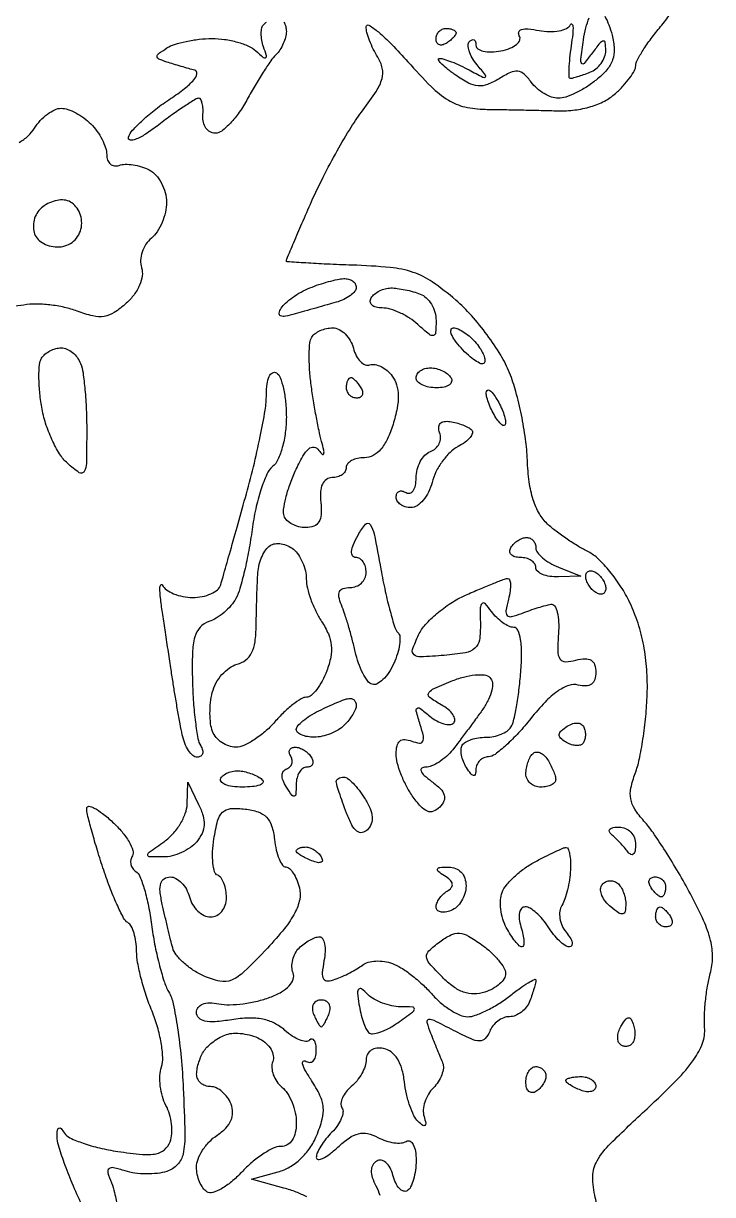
# Model space of a CAD drawing. Extents: x 0 to 102, y 0 to 135.
# Drawn here: x 90.83 to 96.67, y 30.98 to 40.9 of the extents above; entities that cross this region are included whole.
import ezdxf

# ---------------------------------------------------------------- set-up
doc = ezdxf.new("R2010")
doc.units = 0
doc.header["$MEASUREMENT"] = 0

msp = doc.modelspace()

# ---------------------------------------------------------------- linework, layer by layer
for points in [[(93.039291, 40.914093, -0.080522), (93.054745, 40.878473, -0.062242), (93.06, 40.83642, -0.065548), (93.053611, 40.787893, -0.039111), (93.03416, 40.732907, -0.038505), (93.00571, 40.680223, -0.053369), (92.972034, 40.638474, 0.043241), (92.928369, 40.586524, 0.009984), (92.864457, 40.4916, 0.010239), (92.795034, 40.378907, 0.009847), (92.729342, 40.262004, -0.029207), (92.661528, 40.151562, -0.03655), (92.585739, 40.058248, -0.039732), (92.51297, 39.992312, -0.16568), (92.457758, 39.9735, -0.12948), (92.414132, 39.98499, -0.110034), (92.378679, 40.01699, -0.096679), (92.356975, 40.064993, -0.07792), (92.35265, 40.12155, 0.029351), (92.353814, 40.178283, 0.047432), (92.347417, 40.22611, 0.062182), (92.335226, 40.259307, 0.2807), (92.318335, 40.2696, 0.140418), (92.289019, 40.261201, 0.006253), (92.199348, 40.203658, 0.010119), (92.094065, 40.131123, 0.007023), (91.977958, 40.045116, -0.017368), (91.865783, 39.965563, -0.047698), (91.780095, 39.920208, -0.149604), (91.735442, 39.915976, -0.446281), (91.721777, 39.939366, -0.108196), (91.755911, 39.99812, -0.021479), (91.842344, 40.084653, -0.021819), (91.953843, 40.178452, -0.018786), (92.07867, 40.267228, 0.019666), (92.198158, 40.352524, 0.050322), (92.27514, 40.425669, 0.117377), (92.301822, 40.477334, 0.408768), (92.284565, 40.506581, -0.004316), (92.232396, 40.521035, -0.002318), (92.168274, 40.539721, -0.002308), (92.103055, 40.559382, -0.003616), (92.047171, 40.576954, -0.022611), (91.97901, 40.602384, -0.300725), (91.964942, 40.623659, -0.240305), (91.977774, 40.648817, -0.015889), (92.047171, 40.695856, -0.065055), (92.112756, 40.726251, -0.024451), (92.210916, 40.751856, -0.02373), (92.321806, 40.769617, -0.026593), (92.42973, 40.775905, -0.036548), (92.53688, 40.768603, -0.033171), (92.645443, 40.745755, -0.034779), (92.739903, 40.711993, -0.083996), (92.801731, 40.67145, 0.010036), (92.864209, 40.61577, 0.306554), (92.883971, 40.613529, 0.359017), (92.891099, 40.630414, 0.011688), (92.86678, 40.705479, -0.040307), (92.851797, 40.762699, -0.046081), (92.847084, 40.819053, -0.051784), (92.852438, 40.866592, -0.143417), (92.868429, 40.895829, -0.058539), (92.89295, 40.915194, -0.038979)], [(95.706065, 30.837471, -0.000132), (95.67868, 30.952967, -0.058397), (95.657706, 31.13316, -0.132239), (95.693208, 31.264637, -0.067035), (95.807407, 31.411612, -0.007367), (96.117078, 31.706903, 0.011287), (96.369314, 31.951232, 0.040267), (96.51368, 32.123237, 0.066019), (96.587387, 32.262792, 0.108944), (96.605527, 32.394336, -0.029802), (96.603466, 32.495335, -0.016305), (96.612351, 32.618899, -0.0162), (96.629605, 32.744245, -0.024777), (96.653407, 32.851324, 0.065986), (96.672466, 32.990083, 0.062302), (96.655408, 33.131869, 0.045153), (96.596821, 33.30048, 0.016343), (96.484787, 33.528124, 0.010183), (96.383444, 33.709135, 0.009497), (96.272509, 33.890176, 0.009518), (96.16786, 34.047226, 0.031584), (96.090809, 34.144488, -0.039579), (96.013309, 34.245593, -0.098907), (95.97915, 34.33169, -0.097955), (95.980524, 34.424821, -0.038339), (96.017036, 34.548675, 0.039375), (96.051274, 34.665703, 0.01375), (96.082431, 34.838493, 0.013557), (96.106425, 35.031316, 0.015411), (96.118677, 35.217087, 0.026115), (96.115031, 35.429386, 0.029303), (96.088954, 35.632023, 0.030634), (96.040977, 35.821638, 0.035233), (95.971833, 35.995002, 0.030773), (95.895728, 36.13059, 0.028143), (95.801441, 36.260106, 0.029262), (95.703905, 36.366062, 0.076799), (95.619733, 36.425513, -0.021358), (95.535744, 36.471872, -0.012769), (95.439857, 36.533685, -0.012773), (95.347363, 36.600233, -0.021587), (95.273872, 36.661184, -0.081159), (95.204541, 36.74811, -0.051487), (95.152976, 36.867265, -0.042214), (95.118931, 37.018683, -0.024866), (95.102794, 37.203573, 0.024896), (95.087228, 37.381796, 0.016031), (95.052346, 37.586274, 0.016116), (95.005228, 37.784606, 0.028988), (94.952099, 37.9431, 0.041567), (94.877094, 38.092797, 0.022497), (94.761952, 38.263815, 0.022262), (94.628218, 38.428497, 0.032554), (94.495363, 38.559697, 0.027404), (94.297185, 38.713267, 0.069906), (94.135077, 38.79457, 0.058469), (93.940253, 38.835787, 0.014887), (93.617431, 38.855797, -0.003148), (93.403871, 38.864009, -0.005235), (93.224039, 38.873945, -0.001102), (93.067698, 38.884573, -0.389804), (93.060262, 38.892438, -0.103927), (93.063021, 38.906546, -0.000463), (93.123021, 39.047998, -0.002194), (93.192155, 39.208607, -0.00138), (93.274276, 39.395692, -0.013601), (93.372542, 39.602493, -0.010395), (93.490778, 39.823323, -0.010534), (93.610241, 40.025618, -0.02428), (93.710403, 40.17107, 0.017971), (93.823271, 40.330626, 0.077421), (93.871081, 40.43621, 0.124185), (93.873164, 40.524663, 0.08387), (93.834527, 40.618418, -0.025771), (93.797121, 40.68581, -0.0234), (93.765507, 40.758867, -0.024102), (93.743453, 40.826917, -0.0664), (93.7368, 40.876797, -0.587835), (93.760086, 40.889759, -0.036381), (93.840483, 40.831431, -0.024775), (93.954202, 40.72551, -0.011903), (94.089762, 40.579277, 0.015848), (94.289024, 40.3677, 0.058138), (94.433306, 40.253971, 0.08137), (94.572808, 40.196791, 0.053552), (94.745412, 40.176046, -0.001166), (94.884069, 40.173974, -0.000663), (95.051802, 40.170853, -0.000662), (95.220732, 40.167263, -0.001093), (95.363391, 40.16373, 0.037302), (95.506336, 40.170542, 0.04256), (95.640323, 40.198717, 0.046047), (95.757403, 40.246073, 0.064885), (95.849841, 40.310128, 0.023712), (95.915361, 40.375331, 0.027898), (95.970722, 40.443148, 0.028582), (96.010249, 40.504587, 0.129349), (96.021, 40.545449, -0.125866), (96.03254, 40.590566, -0.016673), (96.083128, 40.676085, -0.018464), (96.151512, 40.775095, -0.014536), (96.2325, 40.877228, 0.027345), (96.313446, 40.984858, 0.027618)], [(95.759065, 40.964679, -0.040476), (95.793579, 40.891689, -0.028729), (95.820642, 40.805226, -0.047899), (95.838579, 40.686687, -0.09893), (95.825301, 40.59431, -0.095453), (95.777058, 40.512032, -0.042399), (95.685981, 40.424526, -0.029479), (95.603228, 40.365233, -0.028188), (95.51286, 40.31511, -0.029364), (95.428126, 40.280146, -0.083351), (95.365304, 40.2696, -0.086861), (95.308471, 40.279548, -0.047899), (95.244535, 40.309828, -0.045848), (95.183698, 40.354152, -0.054589), (95.135815, 40.406546, 0.048761), (95.075739, 40.473838, 0.16074), (95.022265, 40.498089, 0.135955), (94.959166, 40.487697, 0.031202), (94.863278, 40.435827, -0.045618), (94.764598, 40.386064, -0.116106), (94.685748, 40.374572, -0.10149), (94.603552, 40.398987, -0.030006), (94.491115, 40.468081, -0.01469), (94.418906, 40.521887, -0.035187), (94.369621, 40.566899, -0.084907), (94.350184, 40.595871, -0.543812), (94.358038, 40.608, -0.078678), (94.394903, 40.602163, -0.014773), (94.459416, 40.57908, -0.015475), (94.533875, 40.547239, -0.01362), (94.609512, 40.509549, 0.003438), (94.726176, 40.44842, 0.271532), (94.746123, 40.449508, 0.439311), (94.748553, 40.464741, 0.005023), (94.676494, 40.553894, -0.039251), (94.635382, 40.612549, -0.055434), (94.609261, 40.67071, -0.069875), (94.600726, 40.71989, -0.207325), (94.613044, 40.751044, -0.095366), (94.633775, 40.765083, -0.240877), (94.651433, 40.763886, -0.194277), (94.663506, 40.747893, -0.065804), (94.6674, 40.718432, 0.250833), (94.683515, 40.688329, 0.092594), (94.729238, 40.668831, 0.063651), (94.797259, 40.662605, 0.038279), (94.877914, 40.671706, 0.043093), (94.955, 40.693457, 0.080635), (95.01103, 40.725691, 0.130368), (95.037911, 40.762673, 0.234891), (95.03454, 40.79914, -0.223117), (95.030859, 40.831141, -0.25105), (95.053231, 40.852165, -0.089239), (95.110626, 40.857022, -0.023827), (95.201775, 40.844062, 0.04194), (95.289793, 40.834781, 0.052669), (95.371479, 40.841661, 0.062267), (95.435488, 40.862421, 0.170289), (95.468979, 40.895246, -0.486771), (95.481121, 40.897792, -0.214069), (95.489476, 40.880481, -0.033647), (95.486847, 40.813723, -0.010363), (95.474045, 40.71375, 0.011119), (95.460706, 40.608316, 0.01886), (95.45485, 40.519567, 0.013677), (95.454793, 40.450002, 0.406466), (95.466296, 40.4388, 0.066619), (95.486291, 40.441476, 0.008023), (95.529099, 40.453884, 0.009429), (95.579705, 40.470488, 0.007629), (95.633381, 40.490151, 0.079605), (95.684537, 40.519801, 0.065434), (95.727891, 40.565786, 0.066631), (95.757203, 40.620449, 0.090029), (95.7672, 40.675521, 0.030828), (95.763082, 40.742254, 0.434284), (95.745694, 40.754881, 0.178972), (95.717185, 40.737578, 0.009932), (95.653035, 40.65341, -0.012432), (95.584653, 40.564611, -0.503309), (95.563605, 40.565515, -0.182809), (95.555422, 40.599889, -0.004452), (95.578037, 40.76414, -0.025348), (95.59838, 40.866373, -0.038026), (95.627256, 40.95261, -0.043159)], [(90.796364, 39.896302, 0.052323), (90.871235, 39.95107, 0.069222), (90.925367, 40.0158, -0.046473), (90.974689, 40.080529, -0.045965), (91.035285, 40.135297, -0.049869), (91.097532, 40.172899, -0.111395), (91.151174, 40.185, -0.083932), (91.206688, 40.175615, -0.0372), (91.275075, 40.145948, -0.035469), (91.34452, 40.102932, -0.039998), (91.404257, 40.052057, -0.042341), (91.455133, 39.991749, -0.036215), (91.498148, 39.920594, -0.037812), (91.527748, 39.849744, -0.080212), (91.5372, 39.791207, 0.086737), (91.545232, 39.745253, 0.130651), (91.568264, 39.712011, 0.145661), (91.602682, 39.696815, 0.118237), (91.64295, 39.701218, -0.083996), (91.69407, 39.710346, -0.039666), (91.761126, 39.70563, -0.037846), (91.832292, 39.689331, -0.043585), (91.89675, 39.662992, -0.091732), (91.953397, 39.61921, -0.058803), (92.00131, 39.551004, -0.056588), (92.033787, 39.47013, -0.067303), (92.0448, 39.388682, -0.056553), (92.035301, 39.304963, -0.043416), (92.006962, 39.217326, -0.044523), (91.965332, 39.138997, -0.075285), (91.91599, 39.083615, 0.075709), (91.870136, 39.03206, 0.063527), (91.838356, 38.96609, 0.065355), (91.824828, 38.896321, 0.092344), (91.832586, 38.83365, -0.113482), (91.838121, 38.765741, -0.065278), (91.815718, 38.686349, -0.057756), (91.769245, 38.605331, -0.049806), (91.703357, 38.532547, -0.040226), (91.601775, 38.454493, -0.104332), (91.516039, 38.421551, -0.097703), (91.42085, 38.424967, -0.03258), (91.28687, 38.465794, 0.036103), (91.17899, 38.49784, 0.025786), (91.054701, 38.518538, 0.026182), (90.933541, 38.52595, 0.049448), (90.836131, 38.517153, -0.059716), (90.731862, 38.509885, -0.092334)], [(91.326526, 30.89175, -0.009906), (91.245896, 31.074322, -0.012017), (91.177876, 31.24864, -0.010654), (91.127595, 31.397034, -0.077424), (91.116322, 31.4712, -0.025836), (91.119322, 31.525335, -0.261816), (91.131932, 31.54303, -0.337816), (91.150518, 31.539029, -0.034878), (91.178945, 31.500644, 0.143632), (91.226284, 31.459314, 0.0251), (91.337348, 31.414663, 0.025442), (91.477105, 31.374295, 0.020408), (91.630906, 31.344795, 0.013699), (91.839576, 31.319358, 0.069496), (91.956331, 31.3246, 0.135772), (92.027622, 31.359348, 0.120825), (92.074752, 31.427229, 0.076989), (92.089012, 31.493245, 0.043116), (92.08678, 31.57553, 0.041778), (92.069876, 31.660309, 0.05282), (92.03981, 31.734324, -0.054436), (92.00947, 31.809708, -0.039281), (91.991863, 31.89869, -0.039886), (91.988583, 31.987078, -0.066271), (92.001543, 32.060386, 0.089371), (92.01227, 32.143032, 0.029599), (91.998989, 32.265079, 0.028384), (91.967888, 32.401396, 0.028685), (91.92163, 32.532822, -0.019402), (91.871621, 32.666909, -0.01672), (91.829373, 32.811251, -0.017042), (91.799889, 32.944839, -0.045818), (91.791, 33.041639, 0.03494), (91.78551, 33.120106, 0.039647), (91.769133, 33.193702, 0.043444), (91.745212, 33.252726, 0.137187), (91.716558, 33.283822, -0.135383), (91.680558, 33.322613, -0.013032), (91.623723, 33.439405, -0.015827), (91.562984, 33.585016, -0.011856), (91.505058, 33.748861, -0.005575), (91.45257, 33.915605, -0.00718), (91.408261, 34.07001, -0.005626), (91.374556, 34.199925, -0.060722), (91.368, 34.253707, -0.452899), (91.386037, 34.269534, -0.090542), (91.432382, 34.254646, -0.044146), (91.502964, 34.208436, -0.019879), (91.587173, 34.136398, -0.030208), (91.667357, 34.052538, -0.043096), (91.72688, 33.968534, -0.050689), (91.760164, 33.895773, -0.223963), (91.754993, 33.850183, 0.096577), (91.741576, 33.814648, 0.097332), (91.742546, 33.776778, 0.098502), (91.757712, 33.74245, 0.101555), (91.784732, 33.716974, -0.163278), (91.819209, 33.675498, -0.020811), (91.857138, 33.564114, -0.022593), (91.891691, 33.423779, -0.017025), (91.917347, 33.266978, 0.015661), (91.943955, 33.101532, 0.014851), (91.981257, 32.935096, 0.014986), (92.023018, 32.789952, 0.049438), (92.062562, 32.698699, -0.076532), (92.100765, 32.595626, -0.013009), (92.137594, 32.388729, -0.013937), (92.168001, 32.141293, -0.012011), (92.186424, 31.879961, -0.006155), (92.199581, 31.493712, -0.054646), (92.184729, 31.324305, -0.141606), (92.137199, 31.232553, -0.126711), (92.046098, 31.175512, -0.049737), (91.967592, 31.158948, -0.029734), (91.872222, 31.154262, -0.029555), (91.775733, 31.160974, -0.044727), (91.693602, 31.179162, 0.019545), (91.594194, 31.206486, 0.239495), (91.557087, 31.197367, 0.294767), (91.547291, 31.164103, 0.027117), (91.577464, 31.079113, -0.04364), (91.604135, 30.99531, -0.013581), (91.629589, 30.865576, -0.013462)], [(93.233033, 30.958528, 0.034977), (93.144166, 30.999881, 0.024256), (93.03885, 31.034444), (92.7639, 31.110125), (92.989335, 31.171123, 0.067742), (93.088529, 31.213006, 0.054677), (93.181101, 31.282515, 0.052773), (93.259458, 31.3733, 0.053527), (93.316642, 31.478061, 0.032377), (93.363923, 31.617019, 0.08939), (93.372661, 31.719645, 0.089457), (93.345019, 31.818819, 0.032458), (93.272782, 31.946417, -0.015899), (93.222681, 32.028457, -0.052215), (93.197287, 32.086546, -0.261722), (93.201791, 32.108297, -0.367361), (93.220425, 32.111123, 0.126421), (93.257214, 32.09966, 0.204777), (93.287483, 32.110826, 0.145369), (93.307373, 32.145188, 0.059065), (93.3138, 32.199407, 0.037135), (93.309912, 32.251686, 0.104319), (93.297178, 32.285893, 0.241534), (93.278491, 32.296907, 0.21418), (93.257215, 32.288815, -0.223945), (93.224519, 32.277073, -0.069261), (93.172308, 32.289526, -0.054043), (93.110357, 32.321812, -0.036807), (93.047629, 32.370695, 0.066863), (92.96022, 32.430757, 0.067935), (92.860524, 32.465222, 0.057754), (92.741784, 32.474957, 0.031836), (92.596614, 32.460799, -0.019739), (92.456956, 32.44376, -0.071472), (92.367817, 32.449184, -0.145257), (92.317943, 32.475912, -0.200194), (92.2986, 32.522287, -0.159287), (92.312518, 32.564868, -0.143786), (92.349428, 32.593122, -0.095861), (92.409487, 32.60384, -0.043612), (92.489174, 32.595706, 0.05308), (92.579406, 32.588216, 0.026002), (92.694568, 32.596896, 0.025458), (92.814531, 32.618493, 0.033585), (92.920774, 32.650914, 0.03752), (93.018241, 32.6966, 0.07454), (93.08536, 32.748922, 0.108595), (93.118572, 32.803889, 0.175153), (93.117511, 32.857967, -0.08818), (93.107638, 32.909167, -0.062777), (93.114112, 32.967358, -0.061517), (93.135144, 33.023396, -0.07601), (93.168131, 33.068291, -0.036456), (93.210171, 33.10461, -0.034145), (93.257939, 33.13532, -0.035985), (93.304168, 33.156588, -0.090051), (93.340582, 33.1632, -0.266848), (93.367277, 33.147861, -0.085347), (93.383904, 33.103341, -0.058953), (93.388478, 33.037511, -0.035137), (93.379171, 32.959424, 0.024459), (93.364795, 32.857392, 0.161894), (93.376366, 32.807957, 0.277572), (93.410634, 32.790188, 0.069337), (93.475058, 32.803356, 0.021322), (93.533623, 32.826932, 0.014487), (93.598204, 32.858473, 0.014618), (93.658883, 32.892616, 0.028208), (93.704927, 32.923992, -0.098453), (93.752869, 32.947643, -0.051901), (93.81868, 32.958149, -0.048798), (93.890946, 32.955046, -0.053966), (93.958727, 32.937864, -0.052984), (94.031706, 32.901528, -0.022397), (94.121354, 32.838521, -0.021858), (94.211936, 32.762052, -0.026637), (94.289393, 32.682604, 0.03492), (94.365056, 32.607524, 0.035347), (94.45014, 32.544035, 0.03766), (94.531881, 32.499898, 0.105343), (94.595234, 32.4864, 0.0872), (94.661736, 32.498087, 0.027202), (94.755314, 32.537906, 0.026265), (94.856913, 32.594632, 0.026201), (94.952091, 32.66174, -0.010827), (95.037641, 32.726085, -0.02064), (95.10952, 32.773378, -0.021066), (95.163466, 32.802746, -0.555168), (95.175, 32.79556, -0.061251), (95.172074, 32.771763, -0.010051), (95.159916, 32.726926, -0.010928), (95.143309, 32.674497, -0.00945), (95.123649, 32.620219, -0.072062), (95.095014, 32.569061, -0.063846), (95.051984, 32.525709, -0.066857), (95.001698, 32.496375, -0.098964), (94.951794, 32.4864, 0.093036), (94.902147, 32.477082, 0.066784), (94.852619, 32.449738, 0.064947), (94.810713, 32.409304, 0.07694), (94.783397, 32.361593, -0.092344), (94.746472, 32.301445, -0.219426), (94.699312, 32.28128, -0.100007), (94.625495, 32.298354, -0.012649), (94.47762, 32.370142, 0.004887), (94.311861, 32.453816, 0.145068), (94.26599, 32.46167, 0.46237), (94.250897, 32.438934, 0.025249), (94.282484, 32.3469, 0.000493), (94.309369, 32.279994, 0.000403), (94.338271, 32.208441, 0.000406), (94.364979, 32.142625, 0.001067), (94.384281, 32.095458, -0.125293), (94.390667, 32.050564, -0.061497), (94.37737, 31.993986, -0.055254), (94.347923, 31.935155, -0.052782), (94.305917, 31.883203, 0.063294), (94.263877, 31.82892, 0.054884), (94.23431, 31.763225, 0.057628), (94.220929, 31.696571, 0.09513), (94.227027, 31.639645, -0.022165), (94.241221, 31.584533, -0.278547), (94.23443, 31.565063, -0.348487), (94.216116, 31.564674, -0.028142), (94.176885, 31.5981, -0.090493), (94.140859, 31.64768, -0.029036), (94.10614, 31.73219, -0.027889), (94.077677, 31.832687, -0.027848), (94.06056, 31.935777, 0.042698), (94.039233, 32.044206, 0.069869), (94.001195, 32.1296, 0.087079), (93.948763, 32.187919, 0.119912), (93.88485, 32.21693, 0.074475), (93.826208, 32.219203, 0.11525), (93.778623, 32.202401, 0.133333), (93.747928, 32.168567, 0.11847), (93.7368, 32.122262, -0.082745), (93.727702, 32.067663, -0.043991), (93.699797, 32.004864, -0.042221), (93.659032, 31.944042, -0.050847), (93.610831, 31.894973, 0.051225), (93.566107, 31.849374, 0.064901), (93.535603, 31.798912, 0.078757), (93.523145, 31.751494, 0.164794), (93.531625, 31.714765, -0.171657), (93.539989, 31.676204, -0.06604), (93.52579, 31.622467, -0.055257), (93.493266, 31.563017, -0.043625), (93.446094, 31.506808, 0.028075), (93.395462, 31.450147, 0.029945), (93.352661, 31.389331, 0.031367), (93.322566, 31.332999, 0.1074), (93.3138, 31.292662, 0.406474), (93.329571, 31.276467, 0.119128), (93.367075, 31.284486, 0.052778), (93.425461, 31.320544, 0.022836), (93.495161, 31.379772, -0.033957), (93.591989, 31.458416, -0.093317), (93.671729, 31.494809, -0.11535), (93.748798, 31.495762, -0.068629), (93.83531, 31.463756, 0.042896), (93.90219, 31.435032, 0.045291), (93.971791, 31.41878, 0.049832), (94.033904, 31.416338, 0.123951), (94.076948, 31.429981, -0.262789), (94.108278, 31.431222, -0.156101), (94.135485, 31.404089, -0.081686), (94.153927, 31.347308, -0.037776), (94.1598, 31.269686, -0.032703), (94.154276, 31.185327, -0.038077), (94.137774, 31.106701, -0.04155), (94.11371, 31.043924, -0.142992), (94.084818, 31.011844, -0.227888), (94.05261, 31.008435, -0.120408), (94.018284, 31.031039, -0.078594), (93.98677, 31.077909, -0.044853), (93.963612, 31.142264, 0.054706), (93.939254, 31.205994, 0.09347), (93.904405, 31.250823, 0.134608), (93.865047, 31.270128, 0.187651), (93.826865, 31.263078, 0.120478), (93.79278, 31.228444, 0.126225), (93.779271, 31.182588, 0.09172), (93.787969, 31.124064, 0.040251), (93.819393, 31.051949, -0.05156), (93.851247, 30.974095, -0.10866)]]:
    msp.add_lwpolyline(points, format="xyb")
for points in [[(94.4136, 40.8618, -0.042167), (94.445989, 40.859064, -0.061769), (94.473349, 40.850841, -0.081139), (94.491901, 40.838759, -0.210953), (94.4982, 40.824493, -0.151918), (94.492655, 40.806665, -0.038439), (94.473349, 40.782786, -0.035638), (94.445983, 40.757657, -0.029505), (94.4136, 40.7349, -0.082592), (94.381274, 40.721659, -0.161196), (94.353851, 40.724291, -0.182303), (94.335623, 40.742179, -0.108972), (94.329, 40.772207, -0.093332), (94.33544, 40.806407, -0.09642), (94.353851, 40.835482, -0.099167), (94.38132, 40.854942, -0.105053)], [(91.19102, 39.40492, 0.081513), (91.1326, 39.406532, 0.0568), (91.068545, 39.390274, 0.056061), (91.008829, 39.359637, 0.073137), (90.963209, 39.318641, 0.076644), (90.932274, 39.267002, 0.069626), (90.917025, 39.206709, 0.072011), (90.919138, 39.146527, 0.093954), (90.938827, 39.095189, 0.102741), (90.97696, 39.054933, 0.067005), (91.034105, 39.025626, 0.063316), (91.100692, 39.011182, 0.069462), (91.166637, 39.014585, 0.090082), (91.229262, 39.038869, 0.086014), (91.280509, 39.083927, 0.084956), (91.314071, 39.144145, 0.084944), (91.3257, 39.2121, 0.076574), (91.315576, 39.277818, 0.076147), (91.286138, 39.33758, 0.081626), (91.242458, 39.382393, 0.111726)], [(93.54645, 38.741438, -0.073336), (93.586859, 38.737557, -0.091621), (93.621136, 38.722048, -0.10639), (93.644004, 38.697559, -0.135626), (93.6522, 38.667901, -0.173063), (93.640179, 38.634211, -0.060532), (93.602497, 38.598078, -0.051291), (93.547752, 38.565187, -0.040543), (93.483, 38.541001, 0.000152), (93.40525, 38.518918, 0.000085), (93.310688, 38.492012, 0.000085), (93.21512, 38.464785, 0.000138), (93.134006, 38.441636, -0.021978), (93.052864, 38.422268, -0.145424), (93.011842, 38.42632, -0.357183), (92.999721, 38.448646, -0.091468), (93.015762, 38.489865, -0.071418), (93.052009, 38.533235, -0.028529), (93.112605, 38.581736, -0.027521), (93.184934, 38.627377, -0.031107), (93.259007, 38.662766, -0.015416), (93.336326, 38.691224, -0.013673), (93.418392, 38.716116, -0.013862), (93.493505, 38.734452, -0.040282)], [(93.946374, 38.6622, -0.033869), (93.99999, 38.658564, -0.017029), (94.066893, 38.647116, -0.016828), (94.135547, 38.63052, -0.023897), (94.195181, 38.610849, -0.100371), (94.246351, 38.578304, -0.066832), (94.289691, 38.523687, -0.06356), (94.319003, 38.456311, -0.070971), (94.329, 38.386237, -0.016574), (94.325543, 38.281985, -0.334949), (94.306056, 38.259436, -0.231308), (94.27201, 38.267873, -0.009503), (94.174289, 38.352988, 0.041093), (94.104297, 38.406575, 0.034017), (94.022024, 38.451871, 0.035288), (93.940369, 38.483048, 0.073677), (93.873196, 38.493, -0.058392), (93.820889, 38.499129, -0.125403), (93.785173, 38.517851, -0.191031), (93.771422, 38.545538, -0.160619), (93.7791, 38.5776, -0.084056), (93.807574, 38.609981, -0.053436), (93.849804, 38.637349, -0.051959), (93.898511, 38.655928, -0.065241)], [(93.453613, 38.3238, -0.120285), (93.506617, 38.310862, -0.075113), (93.558567, 38.273081, -0.068129), (93.601625, 38.217144, -0.066145), (93.628592, 38.151141, 0.054397), (93.652891, 38.087449, 0.077777), (93.68838, 38.03861, 0.10125), (93.72902, 38.011672, 0.179088), (93.768722, 38.010516, -0.130242), (93.811979, 38.013387, -0.068572), (93.86329, 37.99583, -0.060871), (93.914428, 37.961724, -0.056562), (93.957284, 37.915537, -0.085881), (93.994613, 37.84088, -0.06894), (94.00847, 37.751998, -0.053295), (93.998682, 37.642925, -0.025455), (93.96424, 37.506261, -0.034775), (93.916998, 37.38348, -0.067899), (93.860295, 37.295484, -0.090631), (93.795126, 37.242566, -0.125974), (93.722606, 37.224, 0.052613), (93.663301, 37.217742, 0.072463), (93.613133, 37.199149, 0.092368), (93.579436, 37.171686, 0.177522), (93.5676, 37.1394, -0.139913), (93.558392, 37.107139, -0.09996), (93.532511, 37.079651, -0.085276), (93.493804, 37.06114, -0.069098), (93.44815, 37.0548, 0.147938), (93.399237, 37.040004, 0.139978), (93.365454, 37.000312, 0.093954), (93.34932, 36.934286, 0.040429), (93.351916, 36.8433, -0.038524), (93.355166, 36.742791, -0.124924), (93.336027, 36.679407, -0.170341), (93.293389, 36.644105, -0.088758), (93.224616, 36.6318, -0.060899), (93.16462, 36.639135, -0.062392), (93.108682, 36.660697, -0.06895), (93.065021, 36.692545, -0.120869), (93.041309, 36.730173, -0.117615), (93.036441, 36.785604, -0.024438), (93.055558, 36.88218, -0.024408), (93.089523, 36.994724, -0.020918), (93.135864, 37.109502, -0.019397), (93.198946, 37.235446, -0.086609), (93.250434, 37.29965, -0.227272), (93.29511, 37.312262, -0.199533), (93.336346, 37.286079, 0.046372), (93.364046, 37.25345, 0.564747), (93.376922, 37.256792, 0.128911), (93.377922, 37.287779, 0.012067), (93.359007, 37.362388, -0.016567), (93.33685, 37.453214, -0.006192), (93.311581, 37.581987, -0.006127), (93.287486, 37.723089, -0.007385), (93.268438, 37.856225, -0.016613), (93.256587, 37.981779, -0.02011), (93.25414, 38.100068, -0.019133), (93.259828, 38.198369, -0.11488), (93.276065, 38.246587, -0.09991), (93.303777, 38.276171, -0.052219), (93.347905, 38.301119, -0.04898), (93.400413, 38.318074, -0.053664)], [(94.474729, 38.3238, -0.107497), (94.51572, 38.314884, -0.03937), (94.567858, 38.285923, -0.0368), (94.621698, 38.244197, -0.036315), (94.669097, 38.194856, -0.032422), (94.707106, 38.142495, -0.047778), (94.732698, 38.091811, -0.059164), (94.743619, 38.049731, -0.234441), (94.735337, 38.025137, -0.305748), (94.709789, 38.020172, -0.046095), (94.661422, 38.046195, -0.038623), (94.602785, 38.091981, -0.023774), (94.540969, 38.154081, -0.026836), (94.488011, 38.219316, -0.064121), (94.458154, 38.273945, -0.150719), (94.455623, 38.308592, -0.349393)], [(91.152442, 38.1546, -0.104768), (91.199421, 38.144647, -0.066658), (91.247231, 38.115291, -0.062621), (91.288591, 38.071942, -0.067715), (91.316649, 38.020781, -0.05755), (91.33659, 37.94315, -0.011377), (91.352916, 37.800196, -0.011916), (91.36423, 37.631897, -0.010825), (91.368, 37.457769, -0.004481), (91.365473, 37.175779, -0.127385), (91.346087, 37.106094, -0.437573), (91.305058, 37.096871, -0.032945), (91.204963, 37.176122, -0.070056), (91.138451, 37.255838, -0.031192), (91.073552, 37.376607, -0.030112), (91.019742, 37.515121, -0.035755), (90.986552, 37.65143, -0.018775), (90.969329, 37.783344, -0.022369), (90.963366, 37.908674, -0.021877), (90.967647, 38.013224, -0.117765), (90.985381, 38.066895, -0.080245), (91.014448, 38.100459, -0.053423), (91.056815, 38.128837, -0.05249), (91.105253, 38.148102, -0.068524)], [(92.9754, 37.9431, -0.168166), (93.008185, 37.902888, -0.032286), (93.035149, 37.811278, -0.031142), (93.0538, 37.695284, -0.024296), (93.06, 37.567766, -0.032738), (93.051431, 37.437028, -0.034844), (93.025867, 37.311285, -0.037217), (92.98855, 37.207322, -0.115269), (92.943803, 37.148283, 0.116253), (92.895198, 37.083893, 0.024823), (92.844743, 36.952055, 0.02469), (92.800432, 36.789737, 0.021314), (92.769748, 36.615691, -0.012117), (92.741748, 36.437795, -0.012632), (92.705487, 36.263933, -0.012391), (92.66669, 36.1155, -0.052788), (92.632235, 36.030696, -0.054971), (92.590753, 35.970222, -0.038026), (92.531935, 35.911601, -0.038362), (92.465879, 35.863336, -0.061829), (92.402645, 35.834272, 0.132672), (92.328721, 35.78677, 0.117194), (92.284511, 35.70633, 0.060622), (92.264258, 35.57059, 0.012953), (92.263992, 35.331735, 0.011418), (92.272628, 35.15055, 0.01412), (92.289278, 34.982406, 0.012492), (92.310588, 34.843219, 0.094447), (92.334229, 34.781393, -0.0694), (92.350315, 34.744883, -0.143928), (92.350023, 34.714022, -0.190104), (92.333878, 34.693689, -0.13175), (92.305205, 34.686, -0.1813), (92.268642, 34.699708, -0.066073), (92.231516, 34.741915, -0.054652), (92.199432, 34.803501, -0.041864), (92.177898, 34.87635, -0.004998), (92.160064, 34.96725, -0.002335), (92.138689, 35.085338, -0.002313), (92.117418, 35.209424, -0.003238), (92.099644, 35.3205, -0.000248), (92.081118, 35.441682, -0.000115), (92.057162, 35.599151, -0.000114), (92.03207, 35.764596, -0.000158), (92.00969, 35.9127, -0.009015), (91.993343, 36.036172, -0.027431), (91.988375, 36.120631, -0.149207), (91.996093, 36.146278, -0.582719), (92.008782, 36.14535, 0.129066), (92.042887, 36.104801, 0.056244), (92.105015, 36.070664, 0.05045), (92.183065, 36.047437, 0.047142), (92.266005, 36.0396, 0.04795), (92.347498, 36.047433, 0.056813), (92.421248, 36.070664, 0.066264), (92.476871, 36.104843, 0.152724), (92.503663, 36.14535, 0.001384), (92.52355, 36.214903, 0.000101), (92.577693, 36.40642, 0.000141), (92.642157, 36.634868, 0.000107), (92.712776, 36.8856, 0.008818), (92.781111, 37.145946, 0.00935), (92.838805, 37.403523, 0.00902), (92.880284, 37.626884, 0.041699), (92.891068, 37.757743, -0.031312), (92.896659, 37.848569, -0.07587), (92.914895, 37.913072, -0.156003), (92.942549, 37.943573, -0.276319)], [(94.281707, 37.9854, -0.061875), (94.332217, 37.979125, -0.051278), (94.383163, 37.960549, -0.053305), (94.426938, 37.933188, -0.08825), (94.4559, 37.9008, -0.202618), (94.460858, 37.868811, -0.181468), (94.441658, 37.841051, -0.104212), (94.397069, 37.822252, -0.047867), (94.333993, 37.8162, -0.0466), (94.267322, 37.822427, -0.066561), (94.210969, 37.841051, -0.086673), (94.172949, 37.868484, -0.195654), (94.1598, 37.9008, -0.142666), (94.169196, 37.933061, -0.09965), (94.19561, 37.960549, -0.08433), (94.235109, 37.979067, -0.067639)], [(93.604907, 37.9008, 0.210953), (93.590641, 37.894501, 0.081139), (93.578559, 37.875949, 0.061769), (93.570336, 37.848589, 0.042167), (93.5676, 37.8162, 0.105053), (93.574458, 37.78392, 0.099167), (93.593918, 37.756451, 0.09642), (93.622993, 37.73804, 0.093332), (93.657193, 37.7316, 0.108972), (93.687221, 37.738223, 0.182303), (93.705109, 37.756451, 0.161196), (93.707741, 37.783874, 0.082592), (93.6945, 37.8162, 0.029505), (93.671743, 37.848583, 0.035638), (93.646614, 37.875949, 0.038439), (93.622735, 37.895255, 0.151918)], [(94.8366, 37.7316, -0.026766), (94.86799, 37.676804, -0.024204), (94.894519, 37.617126, -0.024967), (94.913008, 37.561329, -0.067616), (94.918609, 37.5201, -0.190341), (94.910847, 37.50045, -0.335455), (94.894519, 37.497628, -0.102785), (94.868271, 37.5189, -0.027796), (94.8366, 37.5624, -0.026766), (94.80521, 37.617196, -0.024204), (94.778681, 37.676874, -0.024967), (94.760192, 37.732671, -0.067616), (94.754591, 37.7739, -0.190341), (94.762353, 37.79355, -0.335455), (94.778681, 37.796372, -0.102785), (94.804929, 37.7751, -0.027796)], [(94.446904, 37.530124, -0.029345), (94.50087, 37.518937, -0.027028), (94.554695, 37.501272, -0.028049), (94.600916, 37.480228, -0.075661), (94.629897, 37.458903, -0.274889), (94.6367, 37.432135, -0.098967), (94.617646, 37.395973, -0.063648), (94.575332, 37.355639, -0.035744), (94.515177, 37.317686, 0.070902), (94.447407, 37.267966, 0.041877), (94.381677, 37.191889, 0.041004), (94.327622, 37.103103, 0.054812), (94.29482, 37.014732, -0.051966), (94.265002, 36.93298, -0.060931), (94.220131, 36.863784, -0.071091), (94.167791, 36.816769, -0.148556), (94.115888, 36.801, -0.069799), (94.068004, 36.807717, -0.085719), (94.027403, 36.827318, -0.100089), (94.000258, 36.856428, -0.138624), (93.9906, 36.890593, -0.108972), (93.997223, 36.920621, -0.182303), (94.015451, 36.938509, -0.161196), (94.042874, 36.941141, -0.082592), (94.0752, 36.9279, 0.20661), (94.107185, 36.923194, 0.180106), (94.134949, 36.942922, 0.102478), (94.153752, 36.988361, 0.047067), (94.1598, 37.052462, -0.0635), (94.168866, 37.123559, -0.061198), (94.195508, 37.191064, -0.066178), (94.234859, 37.245, -0.110931), (94.281358, 37.275957, 0.092142), (94.324453, 37.302388, 0.096055), (94.354429, 37.342204, 0.099389), (94.3667, 37.389148, 0.106391), (94.359411, 37.435977, -0.091062), (94.351068, 37.480609, -0.190232), (94.363738, 37.513004, -0.171317), (94.396523, 37.530184, -0.072392)], [(93.86113, 36.278567, 0.008867), (93.898731, 36.090498, 0.012127), (93.93967, 35.922712, 0.008981), (93.9794, 35.785338, 0.123697), (94.006091, 35.741376, -0.186959), (94.022125, 35.705675, -0.046998), (94.019434, 35.640787, -0.041458), (94.001924, 35.561833, -0.031615), (93.970363, 35.479069, -0.039253), (93.928029, 35.40267, -0.055129), (93.878172, 35.342825, -0.069202), (93.828711, 35.306924, -0.205686), (93.787847, 35.303484, -0.154987), (93.749881, 35.331124, -0.038607), (93.708789, 35.397132, -0.035756), (93.671346, 35.483715, -0.029353), (93.64369, 35.580625, 0.00947), (93.618046, 35.686221, 0.007593), (93.586576, 35.798894, 0.007686), (93.554281, 35.902221, 0.019313), (93.526714, 35.97615, -0.04685), (93.505311, 36.044878, -0.16973), (93.511071, 36.089635, -0.207151), (93.542056, 36.11563, -0.072504), (93.600849, 36.1242, 0.09222), (93.652747, 36.133854, 0.096079), (93.696864, 36.161477, 0.099375), (93.726388, 36.202682, 0.106303), (93.7368, 36.2511, 0.067246), (93.730247, 36.299607, 0.084069), (93.711074, 36.340723, 0.099557), (93.68262, 36.368219, 0.143424), (93.649223, 36.378, -0.253593), (93.621699, 36.39292, -0.170285), (93.613001, 36.428457, -0.077065), (93.62824, 36.487857, -0.02595), (93.667804, 36.56835, -0.049599), (93.73133, 36.65966, -0.497411), (93.771089, 36.657299, -0.098203), (93.804263, 36.577178, -0.004295)], [(95.095393, 36.5472, -0.108901), (95.125764, 36.540506, -0.099757), (95.151615, 36.521548, -0.095347), (95.168951, 36.493214, -0.08998), (95.175, 36.459874, 0.164775), (95.188168, 36.421001, 0.051767), (95.230915, 36.375725, 0.045335), (95.2925, 36.331752, 0.036836), (95.36535, 36.296036), (95.5557, 36.219525), (95.36535, 36.214162, -0.04254), (95.292472, 36.218311, -0.063224), (95.230915, 36.235226, -0.084123), (95.189272, 36.261469, -0.21331), (95.175, 36.2934, 0.153634), (95.164846, 36.325665, 0.097988), (95.136256, 36.353149, 0.080552), (95.093538, 36.371694, 0.062283), (95.043107, 36.378, -0.066118), (94.996439, 36.384198, -0.138808), (94.965317, 36.402851, -0.191142), (94.954368, 36.430482, -0.139169), (94.9635, 36.4626, -0.06081), (94.989405, 36.494961, -0.051032), (95.023811, 36.522349, -0.053229), (95.061081, 36.540999, -0.089642)], [(93.120613, 36.447402, -0.073362), (93.162202, 36.401079, -0.04458), (93.197302, 36.336221, -0.043672), (93.221197, 36.264035, -0.058159), (93.2292, 36.195465, 0.059489), (93.238275, 36.119462, 0.026937), (93.267137, 36.023282, 0.026208), (93.308907, 35.923878, 0.03247), (93.358348, 35.836543, -0.042409), (93.416008, 35.7298, -0.076449), (93.441314, 35.633865, -0.075956), (93.4367, 35.534334, -0.041369), (93.402742, 35.416519, -0.031961), (93.36389, 35.331181, -0.041541), (93.317254, 35.259083, -0.047031), (93.270038, 35.20852, -0.183422), (93.230734, 35.1936, 0.139914), (93.185713, 35.18075, 0.026603), (93.115092, 35.131472, 0.026526), (93.036389, 35.063072, 0.02165), (92.959584, 34.9821, -0.035269), (92.87852, 34.901167, -0.035627), (92.787145, 34.832728, -0.037981), (92.699197, 34.785172, -0.105332), (92.630795, 34.7706, -0.083745), (92.571572, 34.780589, -0.066039), (92.513402, 34.809852, -0.066259), (92.465059, 34.853141, -0.085651), (92.434627, 34.904223, -0.061505), (92.418426, 34.969421, -0.028755), (92.412921, 35.056399, -0.027961), (92.417598, 35.149486, -0.034964), (92.432741, 35.234629, -0.06417), (92.463504, 35.312996, -0.054453), (92.514557, 35.385882, -0.056842), (92.57712, 35.44271, -0.092276), (92.641909, 35.473196, 0.10033), (92.715719, 35.509377, 0.113319), (92.765842, 35.570187, 0.082001), (92.794624, 35.663214, 0.031593), (92.804547, 35.79844, -0.003174), (92.806535, 35.919365, -0.002615), (92.810148, 36.048336, -0.00264), (92.81471, 36.166709, -0.007034), (92.819599, 36.2511, -0.045363), (92.83093, 36.320171, -0.042235), (92.854682, 36.387814, -0.045021), (92.886464, 36.444356, -0.098335), (92.921909, 36.478911, -0.112401), (92.964474, 36.494583, -0.071668), (93.017451, 36.493832, -0.066254), (93.072365, 36.47747, -0.067812)], [(95.6826, 36.2511, -0.064269), (95.714962, 36.224827, -0.051777), (95.742349, 36.189322, -0.053414), (95.760979, 36.150442, -0.085235), (95.7672, 36.114214, -0.117858), (95.760496, 36.08617, -0.186277), (95.742349, 36.069824, -0.154201), (95.71495, 36.06821, -0.076764), (95.6826, 36.0819, -0.064269), (95.650238, 36.108173, -0.051777), (95.622851, 36.143678, -0.053414), (95.604221, 36.182558, -0.085235), (95.598, 36.218786, -0.117858), (95.604704, 36.24683, -0.186277), (95.622851, 36.263176, -0.154201), (95.65025, 36.26479, -0.076764)], [(94.93443, 36.200674, -0.355828), (94.952093, 36.190124, -0.076556), (94.959554, 36.152519, -0.048841), (94.95642, 36.095133, -0.025909), (94.941981, 36.02533, 0.02328), (94.921051, 35.92676, 0.233714), (94.932993, 35.887674, 0.272726), (94.969503, 35.877072, 0.030222), (95.055651, 35.904699, -0.008486), (95.123745, 35.929847, -0.007773), (95.194667, 35.953449, -0.007796), (95.258623, 35.972544, -0.025108), (95.3019, 35.982418, -0.307431), (95.332793, 35.968534, -0.075709), (95.355665, 35.914548, -0.051874), (95.367845, 35.831697, -0.029635), (95.36613, 35.730474, 0.018138), (95.360233, 35.582837, 0.148626), (95.37938, 35.519009, 0.256928), (95.424917, 35.495227, 0.058589), (95.51418, 35.507691, -0.048882), (95.592417, 35.520164, -0.153058), (95.64351, 35.507479, -0.182787), (95.672786, 35.46992, -0.075272), (95.6826, 35.4051, -0.07502), (95.673284, 35.343361, -0.161649), (95.645669, 35.304682, -0.155138), (95.599476, 35.289251, -0.067568), (95.53455, 35.297103, 0.149995), (95.454228, 35.293688, 0.068147), (95.359805, 35.244968, 0.049125), (95.252552, 35.152669, 0.023239), (95.1327, 35.014787, -0.018209), (95.027777, 34.891601, -0.023531), (94.92239, 34.786964, -0.022331), (94.828753, 34.709664, -0.153292), (94.77315, 34.689917, 0.097647), (94.732685, 34.68037, 0.093046), (94.698084, 34.656087, 0.093072), (94.674652, 34.620915, 0.097768), (94.666105, 34.58025, -0.054277), (94.661149, 34.539396, -0.409565), (94.646263, 34.529976, -0.180775), (94.623368, 34.544681, -0.019534), (94.587087, 34.597361, -0.045296), (94.560442, 34.649361, -0.049042), (94.544448, 34.703956, -0.054724), (94.540629, 34.75304, -0.131214), (94.551075, 34.787711, -0.127741), (94.578196, 34.81365, -0.046272), (94.627302, 34.835375, -0.042163), (94.687998, 34.850214, -0.038895), (94.752, 34.8552, 0.048487), (94.816799, 34.861499, 0.047016), (94.879876, 34.880168, 0.050829), (94.932158, 34.907605, 0.108514), (94.963745, 34.940196, 0.082342), (94.985951, 34.994333, 0.011836), (95.009947, 35.111939, 0.013167), (95.031551, 35.253657, 0.010909), (95.047265, 35.405496, 0.018433), (95.054266, 35.562912, 0.040627), (95.045417, 35.68288, 0.058165), (95.023458, 35.761903, 0.304839), (94.987904, 35.7858, -0.112241), (94.946267, 35.795266, -0.043424), (94.89502, 35.825561, -0.040216), (94.843126, 35.869365, -0.039512), (94.798579, 35.921155, 0.026505), (94.743987, 35.988064, 0.445965), (94.718557, 35.987923, 0.180078), (94.704155, 35.950783, 0.008629), (94.704652, 35.815405, -0.040473), (94.696435, 35.678542, -0.180224), (94.658665, 35.608989, -0.138579), (94.577973, 35.570875, -0.020723), (94.39816, 35.548384, -0.008921), (94.198981, 35.535388, -0.182956), (94.142704, 35.5537, -0.319646), (94.129924, 35.598904, -0.02443), (94.181097, 35.722662, -0.073597), (94.238672, 35.80905, -0.033505), (94.336435, 35.903661, -0.032262), (94.454824, 35.991353, -0.038185), (94.577237, 36.057703, -0.004261), (94.696827, 36.109942, -0.005646), (94.806598, 36.155325, -0.004111), (94.899118, 36.191477, -0.054802)], [(94.785726, 35.360363, -0.179535), (94.806424, 35.317205, -0.078671), (94.802233, 35.252956, -0.059967), (94.774578, 35.175255, -0.037537), (94.725153, 35.092194, -0.003991), (94.664251, 35.006847, -0.002759), (94.594031, 34.911202, -0.002782), (94.525514, 34.820011, -0.0057), (94.4706, 34.74945, -0.041861), (94.417147, 34.692803, -0.039987), (94.354222, 34.64489, -0.042698), (94.291615, 34.611856, -0.100376), (94.240054, 34.6014, 0.152569), (94.208103, 34.591418, 0.35595), (94.201607, 34.568935, 0.110488), (94.228497, 34.531487, 0.023039), (94.29168, 34.480195, -0.033931), (94.366518, 34.416692, -0.124811), (94.398763, 34.364213, -0.181761), (94.395927, 34.314485, -0.09056), (94.359941, 34.261566, -0.108653), (94.306732, 34.22697, -0.191735), (94.255099, 34.227941, -0.113374), (94.198639, 34.268545, -0.02764), (94.127291, 34.359295, -0.033301), (94.074966, 34.445714, -0.027485), (94.030753, 34.543954, -0.028339), (94.000192, 34.63894, -0.063741), (93.9906, 34.713875, -0.054913), (93.998208, 34.782938, -0.167666), (94.022577, 34.822537, -0.191451), (94.063678, 34.835637, -0.074297), (94.123032, 34.822484, 0.053861), (94.187247, 34.805484, 0.320278), (94.216471, 34.820283, 0.179104), (94.22203, 34.863583, 0.020147), (94.195429, 34.960819, -0.007788), (94.161248, 35.074631, -0.287809), (94.168524, 35.099532, -0.359115), (94.191781, 35.100382, -0.009919), (94.276541, 35.032831, 0.04438), (94.335033, 34.992468, 0.06074), (94.394058, 34.96793, 0.076397), (94.444742, 34.961811, 0.190522), (94.47839, 34.97639, 0.241664), (94.488206, 35.006911, 0.110808), (94.472113, 35.046764, 0.07249), (94.431486, 35.09044, 0.041682), (94.371782, 35.130721, -0.023857), (94.27581, 35.190611, -0.356917), (94.265661, 35.22597, -0.186707), (94.299765, 35.260772, -0.008323), (94.457087, 35.329095, -0.031509), (94.561389, 35.364829, -0.043079), (94.659022, 35.382692, -0.050207), (94.738868, 35.382255, -0.167166)], [(93.58875, 35.183212, -0.107666), (93.612943, 35.181948, -0.117462), (93.633562, 35.170668, -0.113706), (93.647342, 35.150948, -0.096162), (93.6522, 35.12592, -0.102712), (93.645368, 35.093011, -0.032763), (93.622378, 35.048299, -0.031128), (93.589532, 35.000561, -0.030136), (93.55068, 34.95672, -0.062206), (93.500695, 34.917834, -0.039117), (93.434249, 34.885021, -0.038823), (93.362623, 34.862637, -0.056383), (93.29688, 34.8552, -0.040473), (93.238574, 34.859927, -0.059837), (93.189332, 34.874158, -0.078693), (93.155862, 34.895046, -0.217276), (93.1446, 34.919739, -0.185472), (93.156459, 34.950609, -0.035496), (93.200515, 34.993012, -0.033524), (93.262065, 35.037729, -0.025361), (93.33495, 35.078551, -0.008056), (93.412479, 35.115405, -0.009125), (93.488023, 35.148183, -0.008457), (93.553072, 35.17373, -0.048796)], [(95.585662, 34.931801, -0.057334), (95.59374, 34.89508, -0.054664), (95.593463, 34.856872, -0.059041), (95.58536, 34.822944, -0.108684), (95.570141, 34.799141, -0.153631), (95.545419, 34.786254, -0.07132), (95.50886, 34.785039, -0.060597), (95.466739, 34.79491, -0.050625), (95.425396, 34.815004, -0.060422), (95.384097, 34.848011, -0.226851), (95.373644, 34.878562, -0.186249), (95.390331, 34.910247, -0.040481), (95.440918, 34.947664, -0.059411), (95.488966, 34.970123, -0.10734), (95.531973, 34.974642, -0.141913), (95.565065, 34.960997, -0.142632)], [(93.134614, 34.7706, -0.085235), (93.170842, 34.764379, -0.053414), (93.209722, 34.745749, -0.051777), (93.245227, 34.718362, -0.064269), (93.2715, 34.686, -0.082592), (93.284741, 34.653674, -0.161196), (93.282109, 34.626251, -0.182303), (93.264221, 34.608023, -0.108972), (93.234193, 34.6014, 0.161383), (93.199915, 34.590041, 0.095338), (93.170537, 34.55791, 0.077132), (93.15046, 34.509972, 0.058545), (93.143305, 34.45335, -0.011688), (93.140645, 34.370596, -0.326553), (93.127723, 34.354835, -0.312935), (93.108197, 34.362047, -0.01115), (93.061416, 34.4322, -0.041978), (93.032181, 34.488092, -0.102797), (93.023317, 34.533416, -0.158585), (93.034511, 34.566496, -0.150719), (93.063238, 34.587476, 0.107068), (93.090959, 34.604278, 0.124738), (93.107397, 34.630245, 0.121092), (93.109754, 34.661532, 0.097237), (93.097834, 34.693226, -0.086079), (93.085968, 34.722777, -0.164932), (93.088913, 34.747871, -0.179687), (93.106096, 34.764583, -0.104352)], [(95.273676, 34.666121, -0.023042), (95.299773, 34.62049, -0.021924), (95.322034, 34.571899, -0.022483), (95.337864, 34.527263, -0.068965), (95.342905, 34.49565, -0.193208), (95.333751, 34.471427, -0.090249), (95.306543, 34.450838, -0.068991), (95.265772, 34.436874, -0.048097), (95.2173, 34.4322, -0.087646), (95.168846, 34.440759, -0.094518), (95.127677, 34.465335, -0.100101), (95.100137, 34.501969, -0.111732), (95.0904, 34.545, -0.044727), (95.09465, 34.59242, -0.036874), (95.107341, 34.641606, -0.038297), (95.12595, 34.685281, -0.076666), (95.148071, 34.715471, -0.165921), (95.175408, 34.728898, -0.126182), (95.208757, 34.724764, -0.095744), (95.243413, 34.702781, -0.062337)], [(92.677187, 34.568114, -0.03447), (92.729023, 34.556814, -0.028782), (92.782131, 34.537962, -0.029748), (92.828832, 34.514932, -0.067048), (92.860151, 34.491049, -0.380548), (92.861439, 34.468923, -0.143875), (92.833977, 34.449487, -0.058498), (92.772985, 34.436279, -0.024102), (92.688407, 34.4322, -0.03202), (92.603263, 34.437658, -0.067757), (92.539542, 34.454838, -0.13067), (92.506885, 34.480105, -0.310977), (92.505443, 34.509265, -0.109467), (92.532826, 34.537412, -0.062827), (92.57554, 34.558341, -0.058182), (92.626179, 34.56934, -0.060919)], [(92.316355, 34.286163, -0.039348), (92.353936, 34.189568, -0.085969), (92.363481, 34.110972, -0.097935), (92.345759, 34.040362, -0.062976), (92.300271, 33.968913, -0.068774), (92.246293, 33.919554, -0.044571), (92.172521, 33.877868, -0.044174), (92.091491, 33.849482, -0.062246), (92.015617, 33.84, -0.007997), (91.898369, 33.841875, -0.427902), (91.884909, 33.856911, -0.220102), (91.898406, 33.880939, -0.003674), (92.025976, 33.971697, 0.057042), (92.09834, 34.035805, 0.045932), (92.16045, 34.119214, 0.047537), (92.20383, 34.208275, 0.082035), (92.219726, 34.288947), (92.225452, 34.4745)], [(93.54725, 34.5168, -0.168326), (93.579034, 34.505788, -0.031728), (93.625496, 34.464168, -0.030738), (93.675845, 34.406228, -0.023933), (93.723396, 34.337626, -0.035759), (93.769117, 34.251235, -0.082107), (93.787371, 34.180169, -0.110815), (93.779426, 34.120851, -0.1083), (93.74689, 34.07005, -0.154934), (93.701914, 34.04675, -0.215846), (93.658645, 34.058012, -0.105348), (93.61571, 34.110989, -0.026966), (93.570744, 34.212431, -0.004906), (93.537134, 34.303513, -0.006707), (93.508775, 34.38623, -0.00455), (93.486626, 34.455908, -0.074807), (93.483, 34.480007, -0.170243), (93.487922, 34.494045, -0.094335), (93.501873, 34.505992, -0.074895), (93.522672, 34.514073, -0.055317)], [(92.710731, 34.246477, -0.051701), (92.820999, 34.221968, -0.121003), (92.891964, 34.177193, -0.117039), (92.935515, 34.103554, -0.04666), (92.959869, 33.98805, 0.027658), (92.975155, 33.898928, 0.041464), (92.999077, 33.823741, 0.048985), (93.02732, 33.77064, 0.25111), (93.055752, 33.7554, -0.195467), (93.0855, 33.743309, -0.054753), (93.118057, 33.703804, -0.046448), (93.148142, 33.646996, -0.034622), (93.170799, 33.579753, -0.116817), (93.173126, 33.479445, -0.069511), (93.132153, 33.366562, -0.04811), (93.044065, 33.233024, -0.01906), (92.899398, 33.067208, -0.011568), (92.703615, 32.868761, -0.090417), (92.596126, 32.796996, -0.155572), (92.496075, 32.786992, -0.054684), (92.357358, 32.832694, -0.039452), (92.268714, 32.881859, -0.038439), (92.188066, 32.944721, -0.041061), (92.126188, 33.01117, -0.102119), (92.096589, 33.070289, -0.004798), (92.079197, 33.138106, -0.001766), (92.055911, 33.234123, -0.001751), (92.031217, 33.339168, -0.002103), (92.008751, 33.43815, -0.026338), (91.990308, 33.548023, -0.098702), (91.996088, 33.617407, -0.182912), (92.024946, 33.656029, -0.142775), (92.075621, 33.6708, -0.127727), (92.124285, 33.658163, -0.074195), (92.172412, 33.621097, -0.066097), (92.212743, 33.566291, -0.061734), (92.238513, 33.5016, 0.070024), (92.265521, 33.436927, 0.069688), (92.309366, 33.382103, 0.075597), (92.362736, 33.345104, 0.114309), (92.41758, 33.3324, 0.114895), (92.470048, 33.344618, 0.105285), (92.513665, 33.378987, 0.095668), (92.542452, 33.431324, 0.078189), (92.5524, 33.49455, 0.042637), (92.546922, 33.558676, 0.050265), (92.530627, 33.617352, 0.057699), (92.506721, 33.66254, 0.152511), (92.478278, 33.6849, -0.238305), (92.452247, 33.713444, -0.041982), (92.438297, 33.786942, -0.037544), (92.435533, 33.883533, -0.025763), (92.446259, 33.992677, -0.025057), (92.477499, 34.147125, -0.13998), (92.519601, 34.219339, -0.176513), (92.588013, 34.249512, -0.045371)], [(95.88, 34.0938, -0.102919), (95.934079, 34.082549, -0.101386), (95.979515, 34.050637, -0.098893), (96.009543, 34.002661, -0.092982), (96.019705, 33.94575, -0.037587), (96.015214, 33.892343, -0.159858), (96.000722, 33.864237, -0.327207), (95.979906, 33.861192, -0.111066), (95.95527, 33.8823, 0.017789), (95.925545, 33.919307, 0.011028), (95.888187, 33.960687, 0.01106), (95.849452, 33.999959, 0.019542), (95.815566, 34.03035, -0.129577), (95.798374, 34.054376, -0.297449), (95.80291, 34.075162, -0.152297), (95.830823, 34.089532, -0.043317)], [(93.224207, 33.9246, -0.088797), (93.258476, 33.918466, -0.053277), (93.295613, 33.900033, -0.051183), (93.329826, 33.872959, -0.061454), (93.355501, 33.840969, -0.1144), (93.365143, 33.812426, -0.32948), (93.355045, 33.795527, -0.155351), (93.324943, 33.79289, -0.036408), (93.275894, 33.80772, -0.020646), (93.225601, 33.829441, -0.029555), (93.183168, 33.85307, -0.029412), (93.15211, 33.875523, -0.2252), (93.1446, 33.891351, -0.219607), (93.150472, 33.904075, -0.077771), (93.167985, 33.914833, -0.059132), (93.193725, 33.922166, -0.039867)], [(95.431594, 33.921213, -0.33273), (95.448531, 33.910418, -0.043019), (95.460938, 33.866435, -0.036425), (95.468183, 33.804344, -0.021774), (95.468168, 33.729978, -0.02683), (95.460134, 33.64775, -0.022369), (95.443055, 33.561628, -0.022951), (95.420225, 33.484105, -0.055378), (95.394641, 33.430172, 0.109471), (95.377413, 33.380765, 0.069875), (95.378763, 33.319698, 0.065017), (95.397648, 33.256751, 0.067955), (95.431876, 33.201794, -0.034385), (95.465959, 33.154452, -0.083842), (95.482168, 33.114788, -0.186131), (95.478432, 33.089628, -0.270136), (95.459509, 33.0786, -0.151461), (95.423791, 33.089674, -0.038129), (95.375777, 33.128302, -0.035405), (95.325166, 33.183034, -0.029326), (95.279233, 33.2478, 0.035054), (95.232189, 33.31255, 0.039608), (95.178291, 33.367297, 0.043369), (95.125679, 33.405445, 0.135997), (95.083982, 33.417, 0.209988), (95.053441, 33.403582, 0.134274), (95.035401, 33.368582, 0.085227), (95.033286, 33.31429, 0.044083), (95.0481, 33.2478, -0.022907), (95.065469, 33.182908, -0.041143), (95.072801, 33.128302, -0.056225), (95.070464, 33.090097, -0.364284), (95.056778, 33.0786, -0.19801), (95.034277, 33.087874, -0.026828), (94.999343, 33.126502, -0.027554), (94.961191, 33.179215, -0.020002), (94.92448, 33.241671, -0.051955), (94.894921, 33.314078, -0.041598), (94.878126, 33.396668, -0.043031), (94.875612, 33.476562, -0.078123), (94.889235, 33.540325, -0.081694), (94.924638, 33.600828, -0.031763), (94.991374, 33.671612, -0.030402), (95.074849, 33.740583, -0.033021), (95.163881, 33.796867, -0.006766), (95.252435, 33.843441, -0.008957), (95.334352, 33.883289, -0.006767), (95.403605, 33.914323, -0.083389)], [(94.43475, 33.754105, -0.094254), (94.494851, 33.743218, -0.113845), (94.542269, 33.711202, -0.108548), (94.572384, 33.660268, -0.079596), (94.5828, 33.595251, -0.07271), (94.573318, 33.530389, -0.064008), (94.545523, 33.467842, -0.066864), (94.504421, 33.416967, -0.098143), (94.4559, 33.386406, -0.052176), (94.407293, 33.373364, -0.094526), (94.366277, 33.374619, -0.143475), (94.339388, 33.389452, -0.197951), (94.329, 33.414662, -0.099915), (94.335799, 33.448348, -0.052219), (94.356504, 33.486008, -0.048979), (94.386816, 33.52164, -0.053661), (94.422632, 33.549482, 0.079241), (94.457973, 33.579965, 0.218762), (94.46654, 33.610896, 0.167837), (94.448953, 33.643621, 0.045108), (94.401482, 33.68008, -0.02023), (94.346417, 33.718176, -0.350217), (94.341337, 33.73796, -0.276177), (94.360224, 33.751147, -0.015461)], [(96.185207, 33.6708, -0.093332), (96.219407, 33.66436, -0.09642), (96.248482, 33.645949, -0.099167), (96.267942, 33.61848, -0.105053), (96.2748, 33.5862, -0.042167), (96.272064, 33.553811, -0.061769), (96.263841, 33.526451, -0.081139), (96.251759, 33.507899, -0.210953), (96.237493, 33.5016, -0.151918), (96.219665, 33.507145, -0.038439), (96.195786, 33.526451, -0.035638), (96.170657, 33.553817, -0.029505), (96.1479, 33.5862, -0.082592), (96.134659, 33.618526, -0.161196), (96.137291, 33.645949, -0.182303), (96.155179, 33.664177, -0.108972)], [(95.857646, 33.624887, -0.09982), (95.88782, 33.596633, -0.052232), (95.913266, 33.551659, -0.048999), (95.930559, 33.498152, -0.053722), (95.9364, 33.443948, -0.038489), (95.931369, 33.378694, -0.309419), (95.911824, 33.357883, -0.209835), (95.878073, 33.364621, -0.020503), (95.810431, 33.416227, -0.05173), (95.765743, 33.461881, -0.065296), (95.735335, 33.512502, -0.079103), (95.723034, 33.560152, -0.16352), (95.731677, 33.597166, -0.102191), (95.755715, 33.622596, -0.098633), (95.788156, 33.636822, -0.097171), (95.823987, 33.637641, -0.095973)], [(96.227507, 33.417, -0.151918), (96.245335, 33.411455, -0.038439), (96.269214, 33.392149, -0.035638), (96.294343, 33.364783, -0.029505), (96.3171, 33.3324, -0.082592), (96.330341, 33.300074, -0.161196), (96.327709, 33.272651, -0.182303), (96.309821, 33.254423, -0.108972), (96.279793, 33.2478, -0.093332), (96.245593, 33.25424, -0.09642), (96.216518, 33.272651, -0.099167), (96.197058, 33.30012, -0.105053), (96.1902, 33.3324, -0.042167), (96.192936, 33.364789, -0.061769), (96.201159, 33.392149, -0.081139), (96.213241, 33.410701, -0.210953)], [(94.717659, 33.09569, -0.029719), (94.793722, 33.033214, -0.03377), (94.858436, 32.964608, -0.035989), (94.904408, 32.899768, -0.13029), (94.918541, 32.851651, -0.152559), (94.906504, 32.809185, -0.066361), (94.867796, 32.764289, -0.056901), (94.810392, 32.723907, -0.04805), (94.742057, 32.694744, -0.075948), (94.650435, 32.68036, -0.085553), (94.562612, 32.695125, -0.07348), (94.474708, 32.741331, -0.040449), (94.382507, 32.820822, -0.013039), (94.271531, 32.939384, -0.165014), (94.248093, 32.994945, -0.227784), (94.267564, 33.044296, -0.026949), (94.360768, 33.12172, -0.043386), (94.45441, 33.179464, -0.135485), (94.526365, 33.193791, -0.113422), (94.603078, 33.170171, -0.025923)], [(93.751299, 32.674941, 0.030321), (93.698381, 32.721803, 0.391704), (93.674296, 32.719811, 0.212362), (93.663871, 32.688676, 0.014011), (93.675799, 32.592521, 0.021347), (93.690592, 32.517282, 0.022856), (93.711486, 32.445303, 0.023181), (93.734996, 32.385504, 0.091369), (93.757349, 32.353051, 0.230785), (93.790679, 32.341569, 0.050215), (93.851697, 32.355354, 0.042649), (93.92597, 32.387441, 0.029502), (94.003953, 32.435471, 0.004685), (94.128105, 32.524176, 0.196811), (94.144935, 32.55148, 0.447906), (94.131318, 32.568371, 0.012521), (94.026344, 32.571, -0.052065), (93.953209, 32.578636, -0.038329), (93.874969, 32.601533, -0.039069), (93.803534, 32.635112, -0.067072)], [(93.3561, 32.6274, 0.112027), (93.317284, 32.618593, 0.147408), (93.290585, 32.594265, 0.136649), (93.280549, 32.55765, 0.090826), (93.288617, 32.5146, 0.017491), (93.306959, 32.471384, 0.025698), (93.326295, 32.434935, 0.023571), (93.344352, 32.407748, 0.238735), (93.3561, 32.4018, 0.238735), (93.367848, 32.407748, 0.023571), (93.385905, 32.434935, 0.025698), (93.405241, 32.471384, 0.017491), (93.423583, 32.5146, 0.090826), (93.431651, 32.55765, 0.136649), (93.421615, 32.594265, 0.147408), (93.394916, 32.618593, 0.112027)], [(96.003001, 32.413496, -0.052621), (96.012832, 32.368824, -0.052345), (96.013146, 32.323004, -0.057227), (96.004504, 32.282864, -0.115259), (95.987512, 32.255513, -0.098356), (95.964131, 32.23988, -0.097782), (95.9365, 32.234328, -0.098103), (95.908908, 32.239699, -0.099724), (95.885629, 32.255171, -0.149701), (95.871102, 32.282524, -0.07231), (95.869235, 32.322522, -0.061761), (95.879542, 32.368378, -0.052326), (95.901118, 32.413155, -0.024362), (95.937491, 32.466061, -0.233206), (95.961301, 32.477904, -0.286646), (95.981763, 32.465219, -0.033951)], [(92.833912, 32.29928, -0.067159), (92.889728, 32.260281, -0.077083), (92.93023, 32.209469, -0.088271), (92.94966, 32.155063, -0.134131), (92.94469, 32.105397, 0.109326), (92.937022, 32.054179, 0.069729), (92.949533, 31.995014, 0.0649), (92.979414, 31.937229, 0.067906), (93.022729, 31.890027, -0.079636), (93.069429, 31.836687, -0.04427), (93.1088, 31.759508, -0.042755), (93.135603, 31.672176, -0.05313), (93.1446, 31.587741, -0.051493), (93.135938, 31.503856, -0.093087), (93.109682, 31.440239, -0.120177), (93.067799, 31.400866, -0.129546), (93.01366, 31.3866, 0.112465), (92.949656, 31.372019, 0.033178), (92.861517, 31.322218, 0.031473), (92.766983, 31.251308, 0.029232), (92.679598, 31.167427, -0.032354), (92.59531, 31.087523, -0.045488), (92.510017, 31.028782, -0.054219), (92.435607, 30.996983, -0.215522), (92.387537, 31.003219, -0.102161), (92.353455, 31.035431, -0.0519), (92.324725, 31.087244, -0.048484), (92.305195, 31.149132, -0.052246), (92.2986, 31.212074, -0.093395), (92.311299, 31.279468, -0.050508), (92.349918, 31.354853, -0.047882), (92.406469, 31.426226, -0.054712), (92.473299, 31.482031, 0.0505), (92.546564, 31.542172, 0.090964), (92.590376, 31.606059, 0.10646), (92.60469, 31.674027, 0.090768), (92.591148, 31.74615, 0.064061), (92.560621, 31.802756, 0.06139), (92.516379, 31.85071, 0.066243), (92.465745, 31.883217, 0.110048), (92.416449, 31.8942, -0.088742), (92.371553, 31.902232, -0.095993), (92.333599, 31.925264, -0.101302), (92.308449, 31.95961, -0.111047), (92.299895, 31.99995, -0.046471), (92.304882, 32.047206, -0.027738), (92.319068, 32.101974, -0.027604), (92.339439, 32.155424, -0.042406), (92.363345, 32.198765, -0.057578), (92.396296, 32.23758, -0.031547), (92.444519, 32.277286, -0.031002), (92.499259, 32.311893, -0.04282), (92.5524, 32.335383, -0.074799), (92.612188, 32.346342, -0.039902), (92.68744, 32.342744, -0.038619), (92.765389, 32.326557, -0.048485)], [(95.175, 32.0634, -0.092995), (95.207295, 32.057341, -0.096318), (95.234749, 32.040015, -0.099231), (95.253123, 32.014167, -0.105429), (95.2596, 31.983793, -0.089642), (95.253399, 31.949481, -0.053229), (95.234749, 31.912211, -0.051032), (95.207361, 31.877805, -0.06081), (95.175, 31.8519, -0.139169), (95.142882, 31.842768, -0.191142), (95.115251, 31.853717, -0.138808), (95.096598, 31.884839, -0.066118), (95.0904, 31.931507, -0.062283), (95.096706, 31.981938, -0.080552), (95.115251, 32.024656, -0.097988), (95.142735, 32.053246, -0.153634)], [(95.5557, 31.9788, -0.062722), (95.604221, 31.972689, -0.08088), (95.645323, 31.954729, -0.098158), (95.672829, 31.928107, -0.152681), (95.6826, 31.896855, -0.184534), (95.672238, 31.869734, -0.147206), (95.645323, 31.853286, -0.100118), (95.604291, 31.850958, -0.055937), (95.5557, 31.863606, -0.02136), (95.507092, 31.884682, -0.030395), (95.466077, 31.907765, -0.030693), (95.43617, 31.929789, -0.222225), (95.4288, 31.945551, -0.289661), (95.436929, 31.958405, -0.046727), (95.466077, 31.969033, -0.039339), (95.50707, 31.976391, -0.024748)]]:
    msp.add_lwpolyline(points, format="xyb", close=True)

doc.saveas('drawing.dxf')
